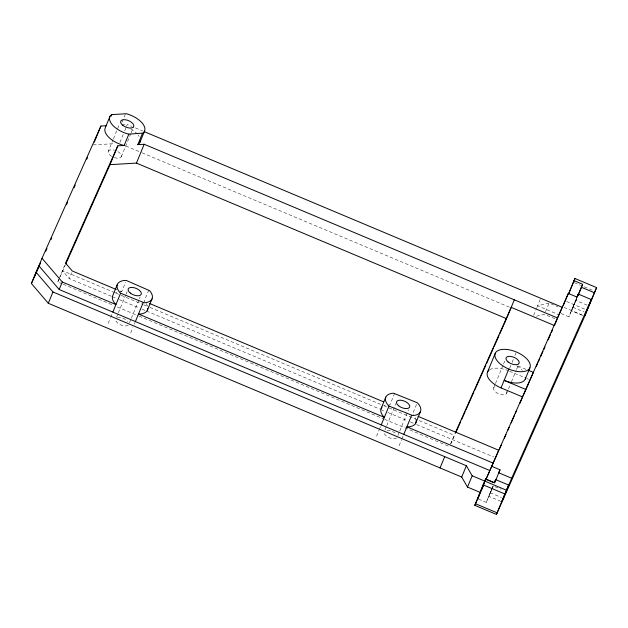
<?xml version="1.0" encoding="UTF-8"?>
<svg xmlns="http://www.w3.org/2000/svg" width="628" height="628" viewBox="0 0 628 628"><rect width="100%" height="100%" fill="white"/><g stroke="black" fill="none" stroke-linecap="round" stroke-linejoin="round"><path stroke-width="0.47" stroke-dasharray="3.14 2.35" d="M478.489 499.095L486.276 502.369L492.878 486.111M500.948 501.403L488.827 496.308L491.308 490.154M561.126 313.568L568.921 316.842L576.967 297.068M582.721 315.507L571.464 310.781L576.48 298.473M111.729 156.388A7.041 3.501 22.4 0 1 108.291 151.269L113.04 139.746M113.409 138.859L119.618 123.787M121.997 122.272L125.223 114.445M62.305 283.848L57.792 281.948L58.867 279.342M59.228 278.471L64.865 264.788M119.909 142.438L123.229 134.368M124.713 130.781L126.189 127.194M126.558 126.291L127.303 124.501L131.817 126.401M111.36 296.267L69.213 278.549L71.623 272.693M121.282 156.733L130.781 133.678M131.142 132.798L133.701 126.589M108.181 323.381L110.332 318.168M110.693 317.297L112.483 312.948M120.513 291.714L121.644 291.753L125.584 282.184M116.541 317.226L118.009 313.678M118.37 312.791L125.678 295.058M126.047 294.179L127.139 291.518M129.533 322.682L130.993 319.134M131.354 318.247L139.031 299.635M139.392 298.747L140.123 296.973M130.734 332.864L132.885 327.643M134.314 324.166L135.036 322.431M148.852 289.924L144.197 301.228L144.997 302.005M376.572 436.193L379.077 430.109M379.438 429.238L380.513 426.624M394.69 393.254L390.035 404.558L388.905 404.518M384.933 430.031L386.393 426.483M386.762 425.596L395.891 403.435M397.916 435.487L399.384 431.946M399.746 431.059L408.514 409.778M399.125 445.668L401.63 439.584M401.991 438.713L403.066 436.107M416.529 404.471L412.588 414.04L413.389 414.81M450.629 444.004L455.01 433.524M493.679 387.939L495.139 384.391M495.508 383.512L503.177 364.892M503.546 364.005L505.006 360.456M509.661 368.322L511.734 363.298M512.095 362.435L513.523 358.957M514.96 355.479L516.035 352.865M533.659 315.358L536.524 308.403M536.885 307.532L540.708 298.261M506.663 393.403L508.123 389.855M508.492 388.968L511.051 382.758M511.412 381.871L516.161 370.347M516.53 369.46L518.72 364.146M545.528 311.731L548.746 303.905M491.669 489.275L493.121 485.758M576.622 298.685L575.9 300.443L587.156 305.169M492.564 487.65L493.263 485.97M575.201 302.115L576.944 298.143M491.881 489.495L493.286 486.127M575.923 300.6L568.921 316.842M491.81 489.44L486.276 502.369M574.455 303.913L571.464 310.781M491.057 491.229L488.827 496.308M57.792 281.948L65.375 264.938M450.755 443.933L455.535 433.194M549.108 303.034L537.599 305.797L559.242 314.895M536.485 316.253L544.452 314.338L554.838 318.71M121.832 124.823L127.303 124.501M93.14 144.903L114.649 143.631M574.306 282.647L580.617 285.3M584.228 286.815L593.24 290.607M566.542 301.479L585.477 309.439M572.862 307.265L584.111 311.998M564.038 307.382L582.077 314.966M135.42 127.916L142.642 130.954M550.842 303.764L557.766 306.676M125.851 145.994L141.198 152.447M142.101 152.824L509.473 307.233M518.045 365.959L526.162 369.366M509.528 371.219L525.762 378.04M526.664 378.417L528.47 379.179M119.854 291L121.644 291.753M114.806 292.656L62.455 270.652L69.213 278.549M115.709 293.033L120.223 294.932M121.126 295.309L142.792 304.415M143.694 304.792L149.111 307.068M150.013 307.453L382.899 405.335M383.802 405.719L454.217 435.314M112.263 296.651L116.745 298.536M119.438 299.666L139.283 308.01M141.991 309.149L145.61 310.664M146.512 311.048L379.697 409.056M380.599 409.432L385.121 411.332M387.829 412.47L407.674 420.815M410.374 421.953L415.76 424.214M416.654 424.591L493.812 457.019M63.208 284.225L112.859 305.098M117.373 306.99L138.129 315.719M139.031 316.096L383.661 418.915M384.564 419.3L448.651 446.233M494.99 486.7L501.05 489.243M490.217 492.792L501.474 497.525M130.703 128.811A18.785 9.334 22.4 0 1 136.967 133.693M138.074 135.004A18.785 9.334 22.4 0 1 139.063 136.48M489.652 369.735A18.785 9.334 22.4 0 1 508.633 370.834M383.92 405.704A18.785 9.334 22.4 0 1 385.364 405.131M415.359 417.73A18.785 9.334 22.4 0 1 416.034 419.622M115.528 292.899A18.785 9.334 22.4 0 1 116.973 292.318M146.12 303.473A18.785 9.334 22.4 0 1 147.643 306.809M117.844 151.615A7.041 3.501 22.4 0 1 121.039 157.126A7.041 3.501 22.4 0 1 113.362 157.196M108.291 151.269A7.041 3.501 22.4 0 1 114.484 150.202M396.598 437.999A7.041 3.501 22.4 0 1 389.274 437.732A7.041 3.501 22.4 0 1 384.053 432.723M387.115 430.345A7.041 3.501 22.4 0 1 396.292 434.199M506.506 391.432A7.041 3.501 22.4 0 1 498.75 393.866A7.041 3.501 22.4 0 1 495.264 386.707M128.206 325.194A7.041 3.501 22.4 0 1 121.738 325.257A7.041 3.501 22.4 0 1 115.968 320.963M117.397 317.76A7.041 3.501 22.4 0 1 127.908 321.395M516.899 365.967A18.785 9.334 22.4 0 1 522.347 370.363"/><path stroke-width="0.94" d="M568.568 293.818L574.958 278.494L596.6 287.593L584.778 316.104L496.442 514.426L474.799 505.328L484.714 481.087L485.664 478.952L494.322 482.594L495.657 479.604L508.641 485.067L501.811 501.764L511.679 478.246L591.278 299.54L578.294 294.077L576.967 297.068L568.309 293.425L485.931 479.345M496.442 514.426L508.641 485.067M480.499 492.533L467.507 487.077L461.698 477.037L48.293 303.277L31.4 283.518L36.055 272.214L38.905 265.817L59.181 289.532L489.903 470.568L498.326 451.092M34.25 277.121L42.013 258.281L100.904 126.063L106.368 125.741M94.255 142.211L100.904 126.063M109.892 116.58L105.237 127.884A18.785 9.334 22.4 0 0 123.363 145.288L124.179 145.445L128.834 134.149L142.948 133.097A18.785 9.334 22.4 0 0 126.401 113.739L111.47 114.626A18.785 9.334 22.4 0 0 128.018 133.984L128.834 134.149M111.227 116.125L111.941 114.382M48.293 303.277L52.956 291.973L36.055 272.214M65.767 264.043L110.033 164.662L117.805 145.829L124.179 145.445M59.181 289.532L62.29 281.996L42.013 258.281M144.448 131.707L562.35 307.359L557.601 318.019L144.197 144.259L137.822 144.636L142.477 133.332M139.863 142.438L144.526 131.134M110.033 164.662L136.433 163.099L144.197 144.259M117.412 284.311L112.757 295.607A18.785 9.334 22.4 0 0 115.144 303.771L115.944 304.549L62.29 281.996M112.836 312.085L120.607 293.245L119.799 292.467A18.785 9.334 22.4 0 1 125.168 280.41L126.307 280.449L149.66 290.701A18.785 9.334 22.4 0 1 144.283 302.767L120.607 293.245M135.389 321.56L143.153 302.72M147.384 310.169L152.047 298.865M381.141 408.42L385.804 397.116M381.227 424.889L388.991 406.049L388.19 405.28A18.785 9.334 22.4 0 1 393.56 393.214L417.243 402.736L418.052 403.506A18.785 9.334 22.4 0 1 412.675 415.571L388.991 406.049M403.78 434.364L411.544 415.532M415.775 422.974L420.438 411.67M440.055 467.939L444.718 456.635M506.906 317.792L514.316 299.823M487.516 372.09L495.28 353.25M461.698 477.037L466.361 465.733L52.956 291.973M522.677 396.998L501.034 387.9L508.798 369.06M467.507 487.077L472.17 475.773L466.361 465.733M525.251 379.108L529.906 367.804A18.785 9.334 22.4 0 0 507.228 349.506A18.785 9.334 22.4 0 0 500.649 364.279A18.785 9.334 22.4 0 0 529.906 367.804M485.664 478.952L477.625 498.726L477.845 498.318M481.574 489.926L483.364 485.577M523.022 396.158L533.376 372.396L528.87 370.504M557.256 318.859L554.493 325.555L511.208 307.359L455.41 432.629M563.238 305.734L568.309 293.425M568.599 293.928L574.958 278.494M494.566 482.241L495.657 479.604M494.589 482.987L500.021 469.799L491.363 466.157M576.842 297.594L578.294 294.077M577.713 296.047L582.666 284.272L574.008 280.63M578.317 294.815L582.297 285.151M591.278 299.54L584.456 316.237L596.6 287.593M483.576 485.012L484.628 482.492M481.802 489.212L483.222 485.852M480.475 492.336L481.472 489.989M478.426 497.046L479.321 495.005M31.4 283.518L40.616 262.826M45.789 251.216L46.982 248.531M50.962 239.598L51.755 237.816M66.482 204.759L67.675 202.075M74.041 187.788L75.234 185.103M86.774 159.198L87.575 157.408M117.805 145.829L65.555 263.116L72.314 271.021L116.266 289.492M455.936 432.3L460.716 421.561M461.509 419.771L465.097 411.717M465.898 409.927L473.865 392.037M474.666 390.247L485.821 365.19M486.622 363.4L493.396 348.187M494.197 346.405L498.977 335.666M499.77 333.876L506.545 318.663L136.433 163.099M485.554 480.341L489.51 471.455M499.189 449.726L501.576 444.365M504.363 438.109L505.956 434.537M507.942 430.062L509.143 427.385M511.129 422.911L514.717 414.873M515.51 413.083L516.703 410.398M519.89 403.255L522.276 397.885M536.234 366.564L537.419 363.887M538.22 362.105L539.805 358.541M540.598 356.759L542.985 351.405M543.777 349.623L544.963 346.946M548.142 339.819L550.528 334.473M551.321 332.691L552.514 330.014M474.799 505.328L480.114 493.388M500.021 469.799L498.695 472.782L511.679 478.246M137.822 144.636L138.293 144.401A18.785 9.334 22.4 0 0 140.264 140.845M581.332 287.255L594.324 292.711M525.777 389.462L504.135 380.364A18.785 9.334 22.4 0 0 525.652 377.514M149.621 303.512L383.708 401.896M417.965 416.301L498.71 450.237M493.011 463.032L406.889 426.836L408.019 426.875A18.785 9.334 22.4 0 0 416.168 420.517M486.794 479.706L493.726 482.618M472.17 475.773L506.364 490.185M483.168 484.855L504.81 493.953M475.396 503.695L497.046 512.786M501.034 387.9A18.785 9.334 22.4 0 1 489.086 370.127M382.067 407.046A18.785 9.334 22.4 0 0 383.527 416.584L384.336 417.353L138.498 314.024L139.628 314.063A18.785 9.334 22.4 0 0 147.784 308.576M122.727 125.262A7.041 3.501 22.4 0 0 133.701 126.589A7.041 3.501 22.4 0 0 125.2 119.728A7.041 3.501 22.4 0 0 122.727 125.262M130.247 292.993A7.041 3.501 22.4 0 0 141.222 294.312A7.041 3.501 22.4 0 0 132.72 287.451A7.041 3.501 22.4 0 0 130.247 292.993M398.639 405.798A7.041 3.501 22.4 0 0 409.613 407.125A7.041 3.501 22.4 0 0 401.104 400.256A7.041 3.501 22.4 0 0 398.639 405.798M508.115 361.932A7.041 3.501 22.4 0 0 519.089 363.259A7.041 3.501 22.4 0 0 510.58 356.398A7.041 3.501 22.4 0 0 508.115 361.932"/></g></svg>
